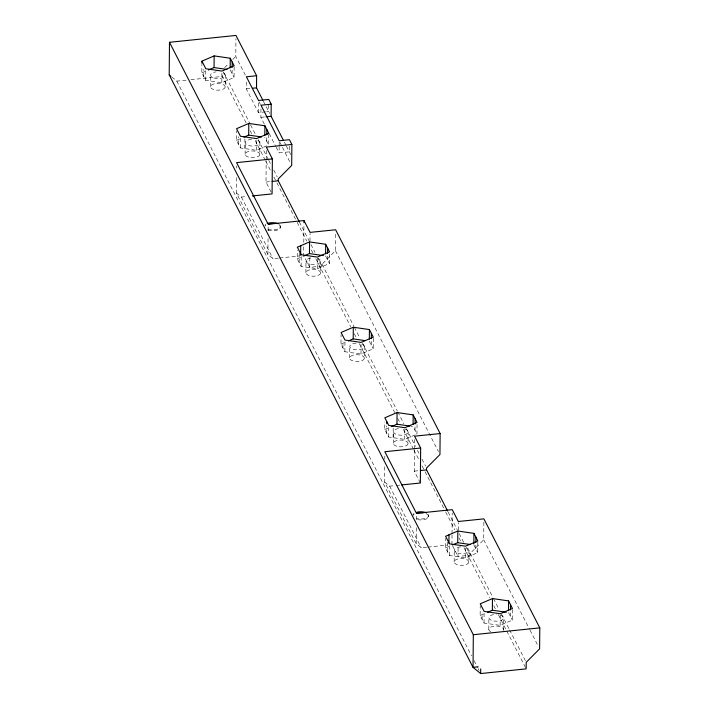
<?xml version="1.0" encoding="UTF-8"?>
<svg xmlns="http://www.w3.org/2000/svg" width="709" height="709" viewBox="0 0 709 709"><rect width="100%" height="100%" fill="white"/><g stroke="black" fill="none" stroke-linecap="round" stroke-linejoin="round"><path stroke-width="0.53" stroke-dasharray="3.54 2.66" d="M234.147 66.885L234.059 77.476L221.828 82.723L205.716 80.392L201.826 72.814L201.905 64.333M203.775 76.599L203.838 69.181M205.716 80.392L205.805 69.801M210.484 86.649L210.591 74.994M221.828 82.723L221.917 73.187M246.085 122.772L222.325 76.448L222.351 73.187M225.196 86.95A7.356 3.394 0.5 0 0 214.348 83.786A7.356 3.394 0.5 0 0 213.985 89.662A7.356 3.394 0.5 0 0 225.196 86.95L225.302 75.287M232.118 73.683L232.162 68.392M245.349 75.092L235.787 56.428L235.937 38.765M266.814 145.824L256.472 150.264L240.351 147.933L236.46 140.347L236.549 130.81M278.469 258.103L272.992 258.67L267.913 254.531L236.319 192.919L236.46 176.683M236.54 168.033L236.558 165.862M238.41 144.14L238.472 136.722M240.351 147.933L240.448 137.333M244.835 148.58L244.933 137.98M245.119 154.19L245.225 142.536M265.609 111.871L258.448 112.607L246.289 88.909L246.369 80.09M256.472 150.264L256.561 139.664M258.448 112.607L258.546 101.582M259.831 154.482A7.356 3.394 0.5 0 0 248.983 151.318A7.356 3.394 0.5 0 0 248.62 157.203A7.356 3.394 0.5 0 0 259.831 154.482L259.937 142.828M264.324 124.066L260.877 117.348L260.956 108.53M271.139 192.077L265.999 182.053L266.176 161.289M266.185 160.199L266.274 150.361M266.752 141.224L266.797 135.924M268.729 104.941L268.676 111.552L266.628 111.765M268.791 134.418L268.693 145.017L264.803 137.431M267.913 254.531L268.055 238.295M268.126 230.726L268.17 225.311M289.378 146.329L289.334 151.841L279.107 152.887L279.151 147.383M279.169 146.276L279.204 141.871M280.401 227.376L280.409 226.446M329.543 253.964L329.463 263.5L317.233 268.746L301.121 266.416L297.231 258.829L297.301 250.357M299.171 262.622L299.26 253.086M301.121 266.416L301.21 255.816M303.744 246.767L303.674 255.515L309.753 267.364L322.019 266.097L322.037 264.235L335.437 250.747L335.605 231.976M303.789 242.398L303.948 223.822M305.889 272.673L305.987 261.018M309.753 267.364L309.833 257.527M309.975 241.14L310.046 233.491M317.233 268.746L317.322 259.21M320.601 272.965A7.356 3.394 0.5 0 0 309.744 269.801A7.356 3.394 0.5 0 0 309.381 275.686A7.356 3.394 0.5 0 0 320.601 272.965L320.698 261.311M327.514 259.707L327.567 254.407M373.306 338.211L373.218 348.81L360.987 354.057L344.866 351.726L340.985 344.14L341.064 334.604M342.926 347.933L342.979 341.57M344.866 351.726L344.964 341.126M349.643 357.983L349.741 346.329M360.987 354.057L361.076 343.457M364.355 358.275A7.356 3.394 0.5 0 0 353.499 355.112A7.356 3.394 0.5 0 0 353.135 360.996A7.356 3.394 0.5 0 0 364.355 358.275L364.453 346.621M371.268 345.017L371.303 340.781M415.084 434.918L404.742 439.367L388.621 437.028L384.73 429.45L384.801 422.032M426.738 547.206L421.261 547.773L416.183 543.635L384.588 482.023L384.73 465.786M384.783 459.299L384.819 456.047M386.68 433.243L386.742 425.825M388.621 437.028L388.709 427.492M393.105 437.683L393.194 428.147M393.389 443.293L393.495 431.63M404.742 439.367L404.83 428.768M408.1 443.586A7.356 3.394 0.5 0 0 397.253 440.422A7.356 3.394 0.5 0 0 396.889 446.307A7.356 3.394 0.5 0 0 408.1 443.586L408.207 431.932M420.34 483.006L414.269 471.157L414.446 450.392M414.455 449.302L414.552 438.375M415.022 430.328L415.066 425.028M417.052 424.576L416.963 434.112L413.072 426.534L410.928 426.224M416.183 543.635L416.334 526.317M416.396 519.821L416.44 514.415M428.67 516.48L428.679 515.54M477.822 542.004L477.733 552.603L465.503 557.85L449.391 555.519L445.5 547.933L445.58 538.397M447.441 551.726L447.53 542.19M449.391 555.519L449.479 544.92M451.943 544.618L452.023 534.781M452.041 533.691L452.218 512.926M454.159 561.776L454.256 550.122M483.866 522.178L483.706 539.841L470.306 553.339L470.289 555.2L458.014 556.459L458.103 546.63M458.244 530.235L458.315 522.586M465.503 557.85L465.6 547.251M468.871 562.069A7.356 3.394 0.5 0 0 458.014 558.905A7.356 3.394 0.5 0 0 457.651 564.789A7.356 3.394 0.5 0 0 468.871 562.069L468.968 550.414M475.783 548.81L475.836 543.511M512.456 609.536L512.368 620.136L500.137 625.382L484.025 623.051L480.135 615.465L480.223 605.929M482.085 619.258L482.138 612.904M484.025 623.051L484.114 612.452M488.793 629.308L488.9 617.654M500.137 625.382L500.235 614.792M503.505 629.601L503.612 617.947M510.427 616.343L510.471 611.043M224.611 67.674L228.333 63.925M232.8 59.423L235.787 56.428M201.826 72.814L207.471 70.386M236.46 140.347L241.166 138.326M297.231 258.829L303.576 256.109M340.985 344.14L346.621 341.72M384.73 429.45L390.375 427.022M445.5 547.933L450.862 545.629M480.135 615.465L484.841 613.453M171.738 76.989L176.816 81.127L186.564 80.126M190.898 79.683L222.325 76.448M246.289 88.909L250.383 88.483M260.877 117.348L264.971 116.923M265.999 182.053L271.113 181.522M236.319 192.919L241.388 197.058L246.874 196.49M279.568 257.996L299.287 255.967M414.269 471.157L419.382 470.625M384.588 482.023L389.658 486.161L395.143 485.594M396.234 485.479L400.62 485.036M427.837 547.091L447.556 545.061M263.323 101.13L265.76 105.863M266.247 106.811L269.642 113.449M284.406 142.234L285.887 145.115M286.374 146.072L290.796 154.677M258.953 101.6L260.46 104.551M279.603 141.862L290.681 163.469M335.437 250.747L438.446 451.58M483.706 539.841L529.543 629.211M530.04 630.195L538.104 645.908M269.252 133.673L275.659 146.169M276.147 147.126L279.107 152.887M230.168 69.899L234.059 77.476M325.573 255.914L329.463 263.5M369.327 341.224L373.218 348.81M473.842 545.017L477.733 552.603M508.477 612.549L512.368 620.136M223.388 71.884L250.082 123.933M250.587 124.917L255.621 134.737M258.138 139.646L268.215 159.286M268.72 160.269L271.237 165.179M273.754 170.089L277.281 176.958M322.037 264.235L353.844 326.255M354.349 327.239L359.906 338.069M362.432 342.996L397.27 410.928M397.776 411.911L403.838 423.725M406.354 428.644L415.447 446.369M417.468 450.304L418.984 453.255M422.015 459.166L425.542 466.061M470.306 553.339L492.968 597.527M493.473 598.511L499.012 609.315M501.529 614.224L509.089 628.954M509.594 629.938L525.706 661.355M299.393 221.97L308.947 240.608M310.959 244.525L314.982 252.369M317.995 258.253L322.019 266.097M448.168 512.058L457.216 529.703M459.228 533.629L463.757 542.456M466.265 547.357L470.289 555.2M250.126 130.66L251.642 133.62M255.187 140.515L265.299 160.234M265.804 161.218L271.361 172.065M273.887 176.993L276.421 181.921M276.927 182.904L296.637 221.35M297.142 222.334L306.749 241.06M311.304 249.931L312.82 252.891M315.851 258.803L350.733 326.822M354.27 333.717L356.29 337.661M359.33 343.581L394.718 412.576M397.749 418.496L400.275 423.424M403.306 429.335L413.418 449.054M413.923 450.038L418.984 459.893M422.015 465.804L424.54 470.741M425.046 471.724L445.27 511.154M445.775 512.137L454.877 529.88M458.918 537.768L460.939 541.711M463.97 547.623L489.759 597.9M493.801 605.778L495.316 608.739M498.347 614.65L525.653 667.878M452.413 545.522L458.014 556.459M241.388 197.058L272.992 258.67M389.658 486.161L421.261 547.773M176.816 81.127L471.547 655.807M474.073 660.735L477.609 667.639M478.114 668.622L479.124 670.59M362.45 344.175A7.356 3.394 0.5 0 1 360.597 349.484A7.356 3.394 0.5 0 1 349.936 347.206A7.356 3.394 0.5 0 1 357.309 343.076M466.965 547.968A7.356 3.394 0.5 0 1 465.113 553.277A7.356 3.394 0.5 0 1 454.46 550.999A7.356 3.394 0.5 0 1 461.825 546.869M279.47 224.602A7.888 3.642 0.5 0 1 277.148 229.264A7.888 3.642 0.5 0 1 266.797 228.741M264.98 225.187A7.888 3.642 0.5 0 1 265.822 224.328M428.475 514.601A7.888 3.642 0.5 0 1 425.418 518.368A7.888 3.642 0.5 0 1 416.67 518.456M412.922 515.23A7.888 3.642 0.5 0 1 414.091 513.431M490.805 631.754A7.356 3.394 0.5 0 1 494.448 626.136A7.356 3.394 0.5 0 1 503.204 630.478M223.291 72.85A7.356 3.394 0.5 0 1 221.988 78.008A7.356 3.394 0.5 0 1 211.185 76.448A7.356 3.394 0.5 0 1 216.245 71.822M257.925 140.382A7.356 3.394 0.5 0 1 256.073 145.691A7.356 3.394 0.5 0 1 245.42 143.413A7.356 3.394 0.5 0 1 252.785 139.283M317.207 258.298A7.356 3.394 0.5 0 1 318.403 263.668A7.356 3.394 0.5 0 1 306.873 262.738A7.356 3.394 0.5 0 1 311.641 257.846M404.706 428.918A7.356 3.394 0.5 0 1 405.902 434.289A7.356 3.394 0.5 0 1 394.372 433.35A7.356 3.394 0.5 0 1 399.149 428.466M500.111 614.933A7.356 3.394 0.5 0 1 500.82 620.499A7.356 3.394 0.5 0 1 489.272 618.824A7.356 3.394 0.5 0 1 496.46 614.411M279.461 225.533A7.888 3.642 0.5 0 1 277.148 230.203A7.888 3.642 0.5 0 1 266.797 229.681M264.971 226.127A7.888 3.642 0.5 0 1 265.813 225.258M426.526 513.857A7.888 3.642 0.5 0 1 426.907 518.66A7.888 3.642 0.5 0 1 416.662 519.387M413.241 515.221A7.888 3.642 0.5 0 1 414.083 514.362"/><path stroke-width="1.06" d="M401.711 484.921L420.34 483.006L420.65 448.035L384.854 451.722L416.449 513.334L452.245 509.647L458.324 521.496L483.892 518.864L539.797 627.873L539.611 648.85L526.211 662.339L526.158 668.871L480.64 673.55L473.036 667.346L169.203 74.924L169.486 42.292L235.964 35.45L256.623 75.739L256.516 87.854L262.844 100.182M201.914 63.278L201.932 61.151L214.153 55.905L230.274 58.235L234.165 65.822L221.935 71.068L205.814 68.738L201.932 61.151M208.411 69.987L214.056 67.559L214.153 55.905M230.186 67.772L230.274 58.235M232.171 67.328L232.215 62.029M243.985 137.112L248.691 135.1L248.797 123.446L264.909 125.777L268.8 133.354L256.569 138.609L240.457 136.27L236.567 128.692L248.797 123.446M264.829 135.313L264.909 125.777M266.806 134.861L266.85 129.57M283.423 140.311L271.104 116.294L271.21 104.17L268.782 99.428L258.555 100.483L246.395 76.785L256.623 75.739M299.393 221.97L278.274 180.786L278.282 178.925L291.691 165.436L291.869 144.459L266.3 147.082L272.38 158.931L272.07 193.903L252.351 195.932M300.651 255.249L300.731 245.713M303.957 222.732L303.975 220.543L268.179 224.23L236.584 162.618L272.38 158.931M304.551 255.683L309.461 253.583L309.558 241.929L325.67 244.259L329.561 251.846L317.34 257.092L301.219 254.761L297.328 247.175L309.558 241.929M325.591 253.795L325.67 244.259M327.576 253.352L327.62 248.053M348.509 340.905L353.206 338.893L353.312 327.23L369.424 329.57L373.315 337.147L361.085 342.403L344.973 340.063L341.082 332.486L353.312 327.23M369.345 339.106L369.424 329.57M371.321 338.654L371.374 333.363M386.759 423.707L386.777 421.58M391.315 426.623L396.96 424.195L397.058 412.541L413.179 414.88L417.069 422.458L404.839 427.713L388.727 425.373L384.836 417.796L397.058 412.541M413.09 424.416L413.179 414.88M415.075 423.964L415.119 418.664M447.663 511.074L426.543 469.89L426.552 468.029L439.952 454.54L440.138 433.553L335.623 229.76L310.055 232.392L303.975 220.543M448.93 543.289L449.001 534.816M452.821 544.787L457.73 542.686L457.828 531.023L473.94 533.363L477.831 540.94L465.609 546.196L449.488 543.856L445.598 536.279L457.828 531.023M473.851 543.954L473.94 533.363M169.486 42.292L473.32 634.715L473.036 667.346L478.15 666.823M475.845 542.447L475.89 537.156M480.64 673.55L480.684 668.888M487.659 612.239L492.365 610.219L492.463 598.564L508.583 600.895L512.465 608.482L500.244 613.728L484.123 611.397L480.241 603.811L492.463 598.564M508.495 610.431L508.583 600.895M510.48 609.988L510.524 604.688M252.431 88.279L256.516 87.854M271.21 104.17L260.983 105.224L279.213 140.772L289.44 139.717L291.869 144.459M265.99 116.817L271.104 116.294M272.132 181.424L278.274 180.786M440.138 433.553L414.57 436.186L420.65 448.035M420.402 470.519L426.543 469.89M473.32 634.715L539.797 627.873M214.056 67.559L226.951 69.429M248.691 135.1L261.586 136.961M309.461 253.583L323.428 255.603M353.206 338.893L365.029 340.604M396.96 424.195L409.855 426.065M457.73 542.686L470.616 544.547M492.365 610.219L506.332 612.239M169.203 74.924L170.896 76.306M267.116 223.601A7.888 3.642 0.5 0 1 278.265 223.822M417.052 512.155A7.888 3.642 0.5 0 1 426.534 512.926M268.782 223.991A7.888 3.642 0.5 0 1 272.752 223.583M417.052 513.086A7.888 3.642 0.5 0 1 423.051 512.846"/></g></svg>
